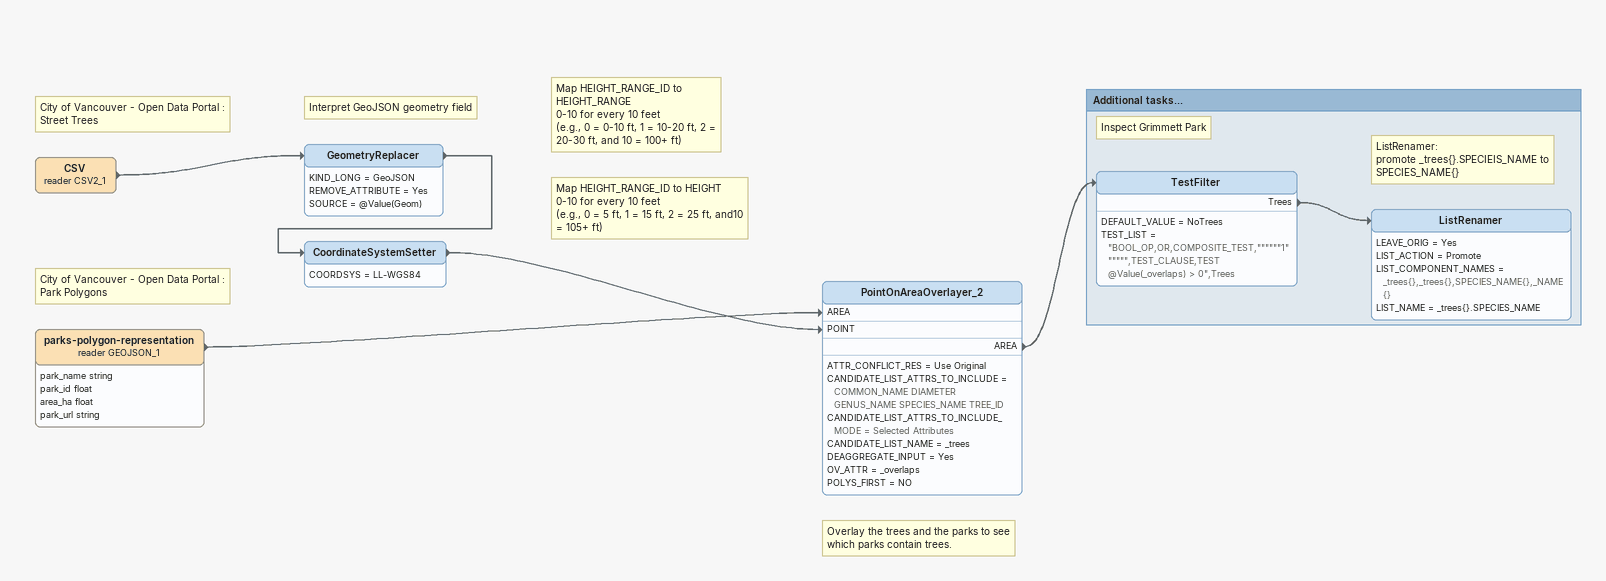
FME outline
Note: City of Vancouver - Open Data Portal : / Street Trees
CSV (reader CSV2_1)
    -> GeometryReplacer
Note: Interpret GeoJSON geometry field
Note: Map HEIGHT_RANGE_ID to HEIGHT_RANGE / 0-10 for every 10 feet / (e.g., 0 = 0-10 ft, 1 = 10-20 ft, 2 = 20-30 ft, and 10 = 100+ ft)
GeometryReplacer
    KIND_LONG = GeoJSON
    REMOVE_ATTRIBUTE = Yes
    SOURCE = @Value(Geom)
    -> CoordinateSystemSetter
Note: Map HEIGHT_RANGE_ID to HEIGHT / 0-10 for every 10 feet / (e.g., 0 = 5 ft, 1 = 15 ft, 2 = 25 ft, and10 = 105+ ft)
CoordinateSystemSetter
    COORDSYS = LL-WGS84
    -> PointOnAreaOverlayer_2 [POINT]
Note: City of Vancouver - Open Data Portal : / Park Polygons
parks-polygon-representation (reader GEOJSON_1)
    attributes: park_name string, park_id float, area_ha float, park_url string
    -> PointOnAreaOverlayer_2 [AREA]
Note: Overlay the trees and the parks to see which parks contain trees.
PointOnAreaOverlayer_2
    ATTR_CONFLICT_RES = Use Original
    CANDIDATE_LIST_ATTRS_TO_INCLUDE = COMMON_NAME DIAMETER GENUS_NAME SPECIES_NAME TREE_ID
    CANDIDATE_LIST_ATTRS_TO_INCLUDE_MODE = Selected Attributes
    CANDIDATE_LIST_NAME = _trees
    DEAGGREGATE_INPUT = Yes
    OV_ATTR = _overlaps
    POLYS_FIRST = NO
    AREA -> TestFilter

Bookmark: Additional tasks...
Note: Inspect Grimmett Park
TestFilter
    DEFAULT_VALUE = NoTrees
    TEST_LIST = "BOOL_OP,OR,COMPOSITE_TEST,""""""1"""""",TEST_CLAUSE,TEST @Value(_overlaps) > 0",Trees
    Trees -> ListRenamer
Note: ListRenamer: / promote _trees{}.SPECIEIS_NAME to SPECIES_NAME{}
ListRenamer
    LEAVE_ORIG = Yes
    LIST_ACTION = Promote
    LIST_COMPONENT_NAMES = _trees{},_trees{},SPECIES_NAME{},_NAME{}
    LIST_NAME = _trees{}.SPECIES_NAME
